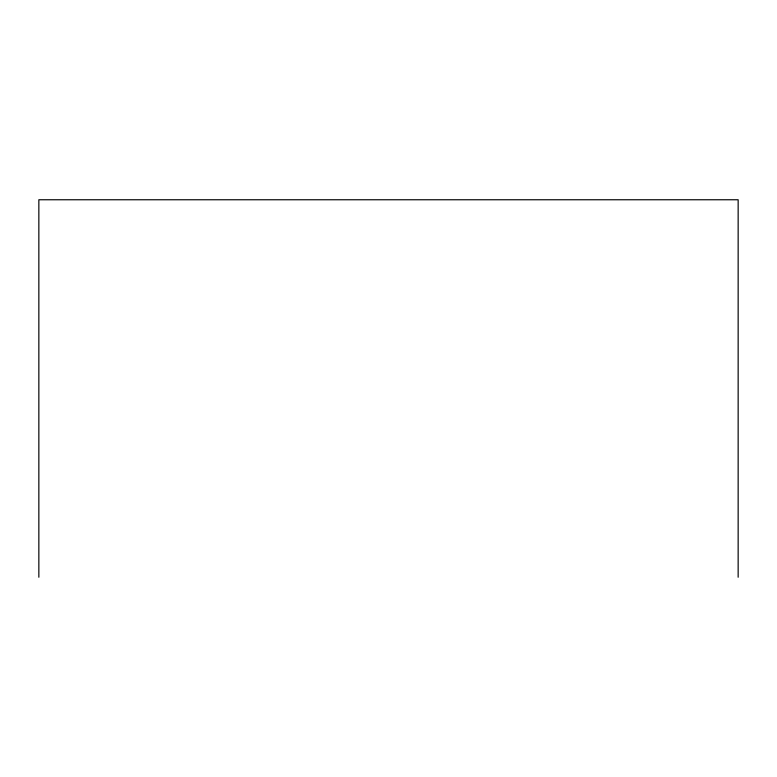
<?xml version="1.0" encoding="UTF-8"?>
<svg xmlns="http://www.w3.org/2000/svg" width="777" height="777" viewBox="0 0 777 777"><rect width="100%" height="100%" fill="white"/><g stroke="black" fill="none" stroke-linecap="round" stroke-linejoin="round"><path stroke-width="1.17" d="M738.15 577.243L738.15 199.757L38.85 199.757L38.85 577.243"/></g></svg>
